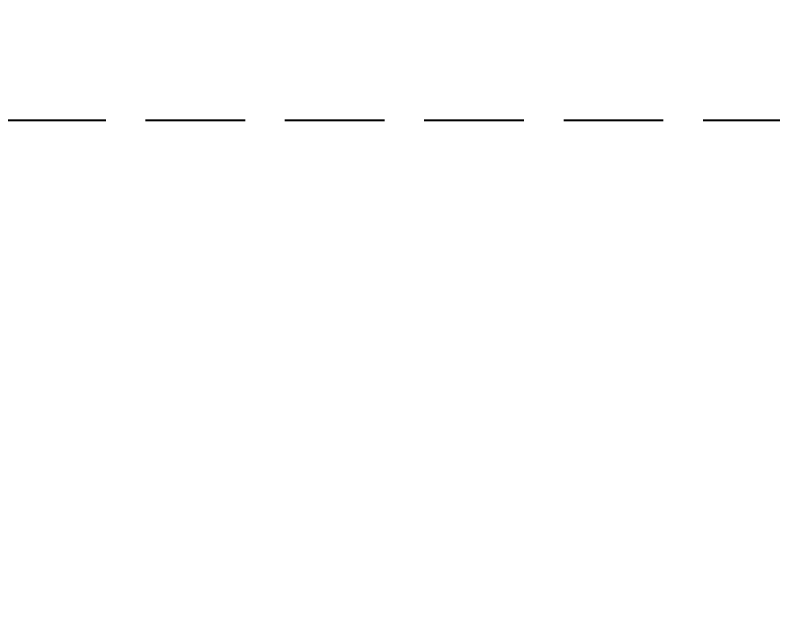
# Model space of a CAD drawing. Extents: x -1201378 to 2367219, y -619313 to 244905.
# Drawn here: x 1546056 to 1548040, y -277443 to -275893 of the extents above; entities that cross this region are included whole.
import ezdxf

# ---------------------------------------------------------------- set-up
doc = ezdxf.new("R2010")
doc.units = 0
doc.header["$LTSCALE"] = 1000
doc.linetypes.add('DASH', pattern=[0.35, 0.25, -0.1])
doc.layers.get('0').update_dxf_attribs({"linetype": 'CONTINUOUS'})
doc.layers.get('Defpoints').update_dxf_attribs({"linetype": 'CONTINUOUS'})
doc.layers.add('S-dim', color=81, linetype='CONTINUOUS', lineweight=0)
doc.layers.add('S-SB', color=21, linetype='CONTINUOUS')
doc.styles.add('SS1', font='tj-romans1.shx', dxfattribs={"width": 0.7, "bigfont": 'tj-hztxt1.shx'})
doc.dimstyles.new('S-150-ARCHI', dxfattribs={"dimscale": 150, "dimtxt": 3, "dimasz": 2, "dimexe": 2, "dimexo": 2, "dimgap": 1, "dimtad": 1, "dimdec": 0, "dimzin": 0, "dimdsep": 46, "dimtxsty": 'SS1', "dimblk1": 'TT', "dimblk2": 'TT', "dimsah": 1, "dimcen": 1, "dimclrd": 256, "dimclre": 256, "dimclrt": 256, "dimadec": 0, "dimazin": 0, "dimtfac": 1, "dimtdec": 0, "dimtix": 1, "dimtmove": 2, "dimatfit": 0, "dimldrblk": 'TT', "dimfxl": 2, "dimtolj": 1, "dimtzin": 0, "dimarcsym": 0})

# ---------------------------------------------------------------- blocks, each defined once
blk = doc.blocks.new('20T')
at = {"color": 1, "linetype": 'DASH'}
blk.add_lwpolyline([(1594158.9, -77420.6), (1605816.4, -77420.6)], dxfattribs=at)
blk = doc.blocks.new('TT')
blk.add_line((-0.9686, 0), (0.9686, 0))
at = {"const_width": 0.45}
blk.add_lwpolyline([(-0.4419, -0.4419), (0.4419, 0.4419)], dxfattribs=at)
blk = doc.blocks.new('*D6640')
at = {"layer": 'Defpoints', "color": 0, "transparency": 16777216}
for p in [(1547473.5, -275867.7), (1547473.5, -287747.8), (1548787.3, -287747.8)]:
    blk.add_point(p, dxfattribs=at)
at = {"layer": 'S-dim', "lineweight": -2, "transparency": 16777216}
for p, q in [((1547773.5, -275867.7), (1549087.3, -275867.7)), ((1548787.3, -276167.7), (1548787.3, -287447.8)), ((1547773.5, -287747.8), (1549087.3, -287747.8))]:
    blk.add_line(p, q, dxfattribs=at)
at = {"layer": 'S-dim', "lineweight": -2, "transparency": 16777216, "xscale": 300, "yscale": 300, "zscale": 300}
for p, rotation in [((1548787.3, -275867.7), 90), ((1548787.3, -287747.8), 270)]:
    blk.add_blockref('TT', p, dxfattribs=dict(at, rotation=rotation))
at = {"layer": 'S-dim', "transparency": 16777216, "insert": (1548412.3, -281807.8), "char_height": 450, "attachment_point": 5, "rotation": 90, "style": 'SS1'}
blk.add_mtext('\\A1;11880', dxfattribs=at)

msp = doc.modelspace()

# ---------------------------------------------------------------- block references
at = {"layer": 'S-SB', "xscale": 1.087878787878788}
msp.add_blockref('20T', (-192234.9, -198747.2), dxfattribs=at)

# ---------------------------------------------------------------- dimensions: what is measured, and where the dimension line sits
at = {"layer": 'S-dim'}
dim = msp.add_linear_dim(base=(1548787.3, -287747.8), p1=(1547473.5, -275867.7), p2=(1547473.5, -287747.8), angle=90, dimstyle='S-150-ARCHI', dxfattribs=at)
dim.commit()
dim.dimension.update_dxf_attribs({"geometry": '*D6640', "text_midpoint": (1548412.3, -281807.8)})

doc.saveas('drawing.dxf')
